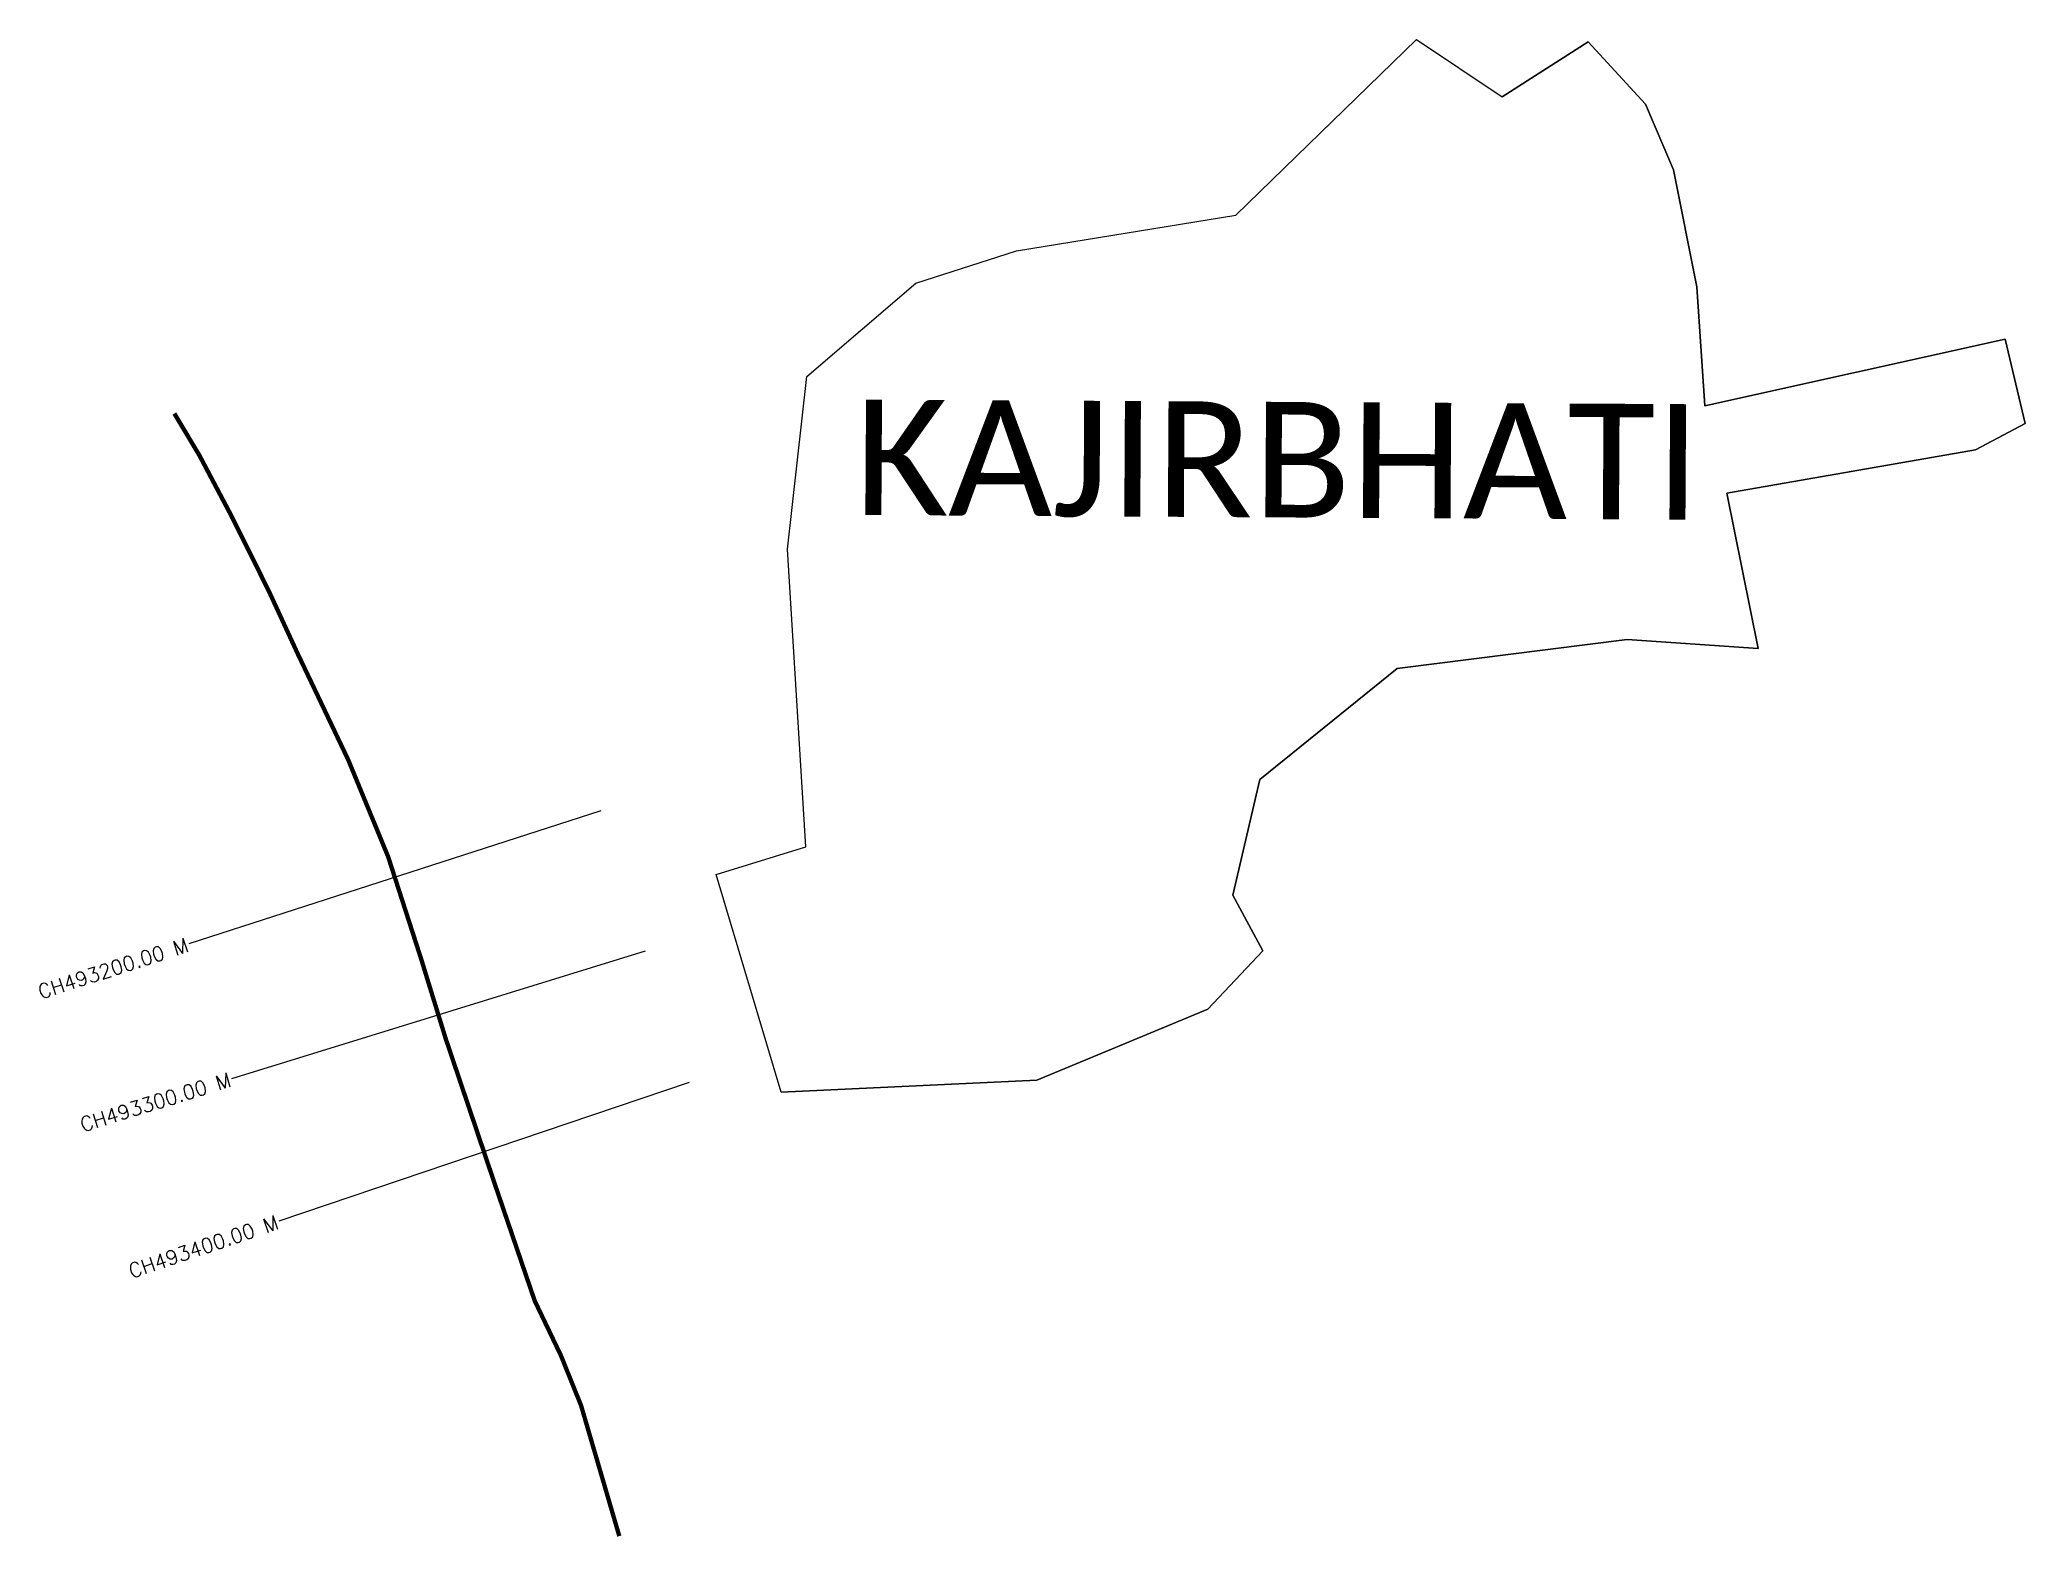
# Model space of a CAD drawing. Header units: metres. Extents: x 316805 to 318181, y 1891952 to 1892990.
import ezdxf
from ezdxf.enums import TextEntityAlignment as Align

# ---------------------------------------------------------------- set-up
doc = ezdxf.new("R2010")
doc.units = ezdxf.units.M
for name, color, linetype in [('CS', 134, 'Continuous'), ('CSMark', 6, 'Continuous'), ('NATURALLY PROTECTED', 3, 'Continuous'), ('village', 3, 'Continuous'), ('VILLAGE NAME', 250, 'Continuous')]:
    doc.layers.add(name, color=color, linetype=linetype)
doc.styles.get("Standard").update_dxf_attribs({"font": 'simplex.shx'})

msp = doc.modelspace()

# ---------------------------------------------------------------- linework, layer by layer
at = {"color": 3, "flags": 128}
msp.add_lwpolyline([(317759.3, 1892990), (317818.7, 1892950.3)], dxfattribs=at)
at = {"layer": 'CS'}
for p, q in [((317194.1, 1892455.7), (316908.6, 1892363.5)), ((317224.9, 1892358.5), (316938.2, 1892270.1)), ((317255.2, 1892267.4), (316971, 1892171.4))]:
    msp.add_line(p, q, dxfattribs=at)
at = {"layer": 'NATURALLY PROTECTED', "color": 2, "const_width": 3, "flags": 128}
msp.add_lwpolyline([(316898.6, 1892731), (316916, 1892701.9), (316938.1, 1892660.1), (316964, 1892608.1), (316984.1, 1892564.5), (317019, 1892491.2), (317046.7, 1892424), (317069.6, 1892353.1), (317086.6, 1892297.9), (317120, 1892199), (317148.3, 1892116.2), (317166.5, 1892078.2), (317180.4, 1892043.7), (317206.9, 1891953.2)], dxfattribs=at)
at = {"layer": 'village', "color": 3}
for points in [[(318181.1, 1892724, 0), (318146.5, 1892705.9, 0), (317974.2, 1892675.9, 0), (317996.1, 1892568.1, 0), (317905.2, 1892574.3, 0), (317745.9, 1892554.3, 0), (317650.8, 1892477.3, 0), (317632, 1892397.3, 0), (317652.8, 1892358.6, 0), (317614.7, 1892318.3, 0), (317496.2, 1892269.1, 0), (317319, 1892260.8, 0), (317274, 1892411.7, 0), (317336.2, 1892430.7, 0), (317323.5, 1892637, 0), (317336.9, 1892756.6, 0), (317412.3, 1892821.3, 0), (317482.1, 1892843.6, 0), (317634, 1892868.5, 0), (317759.3, 1892990, 0)], [(317319, 1892260.8, 0), (317496.2, 1892269.1, 0), (317614.7, 1892318.3, 0), (317652.8, 1892358.6, 0), (317632, 1892397.3, 0), (317650.8, 1892477.3, 0), (317745.9, 1892554.3, 0), (317905.2, 1892574.3, 0), (317996.1, 1892568.1, 0), (317974.2, 1892675.9, 0), (318146.5, 1892705.9, 0), (318181.1, 1892724, 0), (318167.1, 1892782.4, 0), (317959.1, 1892736.3, 0), (317953.6, 1892818.8, 0), (317937.4, 1892899.8, 0), (317918, 1892945.2, 0), (317878.3, 1892988.5, 0), (317818.7, 1892950.3, 0)], [(317818.7, 1892950.3, 0), (317878.3, 1892988.5, 0), (317918, 1892945.2, 0), (317937.4, 1892899.8, 0), (317953.6, 1892818.8, 0), (317959.1, 1892736.3, 0), (318167.1, 1892782.4, 0), (318181.1, 1892724, 0)]]:
    msp.add_polyline3d(points, dxfattribs=at)

# ---------------------------------------------------------------- texts
at = {"layer": 'CSMark'}
for s, rotation, p in [('CH493200.00 M', 17.8989, (316907.7, 1892363.2)), ('CH493300.00 M', 17.1204, (316937.3, 1892269.8)), ('CH493400.00 M', 18.667, (316970.1, 1892171.1))]:
    msp.add_text(s, height=10, rotation=rotation, dxfattribs=at).set_placement(p, align=Align.MIDDLE_RIGHT)
at = {"layer": 'VILLAGE NAME', "insert": (317370.3, 1892740.7), "char_height": 80.042, "attachment_point": 1, "rotation": 359.6762}
msp.add_mtext_dynamic_manual_height_columns('{\\fCalibri|b0|i0|c0|p34;KAJIRBHATI}', width=1512.254, gutter_width=520.2, heights=[0], dxfattribs=at)

doc.saveas('drawing.dxf')
